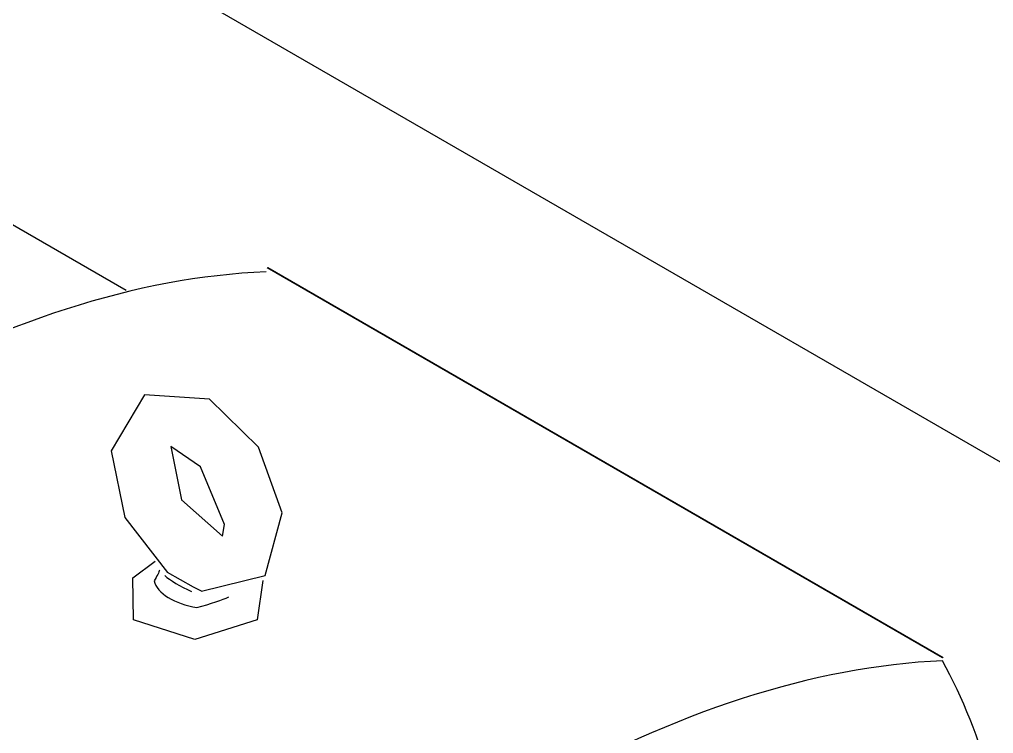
# Model space of a CAD drawing. Header units: inches. Extents: x 0.3 to 33.8, y 15.5 to 37.1.
# Drawn here: x 11.767 to 12.712, y 23.483 to 24.175 of the extents above; entities that cross this region are included whole.
import ezdxf

# ---------------------------------------------------------------- set-up
doc = ezdxf.new("R2010")
doc.units = ezdxf.units.IN
doc.header["$MEASUREMENT"] = 0

# ---------------------------------------------------------------- blocks, each defined once
blk = doc.blocks.new('60298_1')
at = {"transparency": 33554687}
for points in [[(11.84846, 24.24846), (13.74523, 23.15367)], [(11.56909, 24.08682), (11.87067, 23.91279)], [(12.00752, 23.93448), (12.66232, 23.55647)], [(12.00804, 23.93448), (12.00804, 23.93448)], [(12.00804, 23.93448), (12.66284, 23.55647)], [(11.944, 23.62102), (12.00545, 23.636), (12.02198, 23.69693), (11.99926, 23.76045), (11.95175, 23.80693), (11.88874, 23.81105), (11.85621, 23.75683), (11.86964, 23.69228), (11.91095, 23.63909)], [(11.96621, 23.68557), (11.94297, 23.74134), (11.91405, 23.76097), (11.92438, 23.70932), (11.96414, 23.67421), (11.96621, 23.68557)], [(11.87738, 23.63393), (11.89907, 23.64994)], [(11.93625, 23.62463), (11.91095, 23.63909)], [(12.00339, 23.63135), (11.99771, 23.59313), (11.93729, 23.57403), (11.8779, 23.59313), (11.87738, 23.63393)], [(12.00235, 23.6329), (12.00235, 23.6329)], [(11.944, 23.62102), (11.93625, 23.62463)], [(12.66232, 23.55647), (12.66232, 23.55647)]]:
    blk.add_lwpolyline(points, dxfattribs=at)
for points in [[(12.00649, 23.93035), (11.75617, 23.92051), (11.46801, 23.75413), (11.21122, 23.47591)], [(11.90837, 23.636), (11.91288, 23.63152), (11.92328, 23.62552), (11.93419, 23.6205)], [(12.66232, 23.55337), (12.41088, 23.54251), (12.12271, 23.37614), (11.86706, 23.09893)], [(12.73462, 23.29), (12.72691, 23.39328), (12.70121, 23.48154), (12.66232, 23.55337)]]:
    blk.add_open_spline(points, degree=3, dxfattribs=at)
blk.add_open_spline([(11.9032, 23.64116), (11.90271, 23.63953), (11.90061, 23.63536), (11.89804, 23.63083), (11.90061, 23.61872), (11.918, 23.60868), (11.93935, 23.60501), (11.95249, 23.60868), (11.96467, 23.61247), (11.97034, 23.61534)], degree=3, knots=[0, 0, 0, 0, 1, 1, 1, 2, 2, 2, 3, 3, 3, 3], dxfattribs=at)

msp = doc.modelspace()

# ---------------------------------------------------------------- block references
msp.add_blockref('60298_1', (0, 0))

doc.saveas('drawing.dxf')
